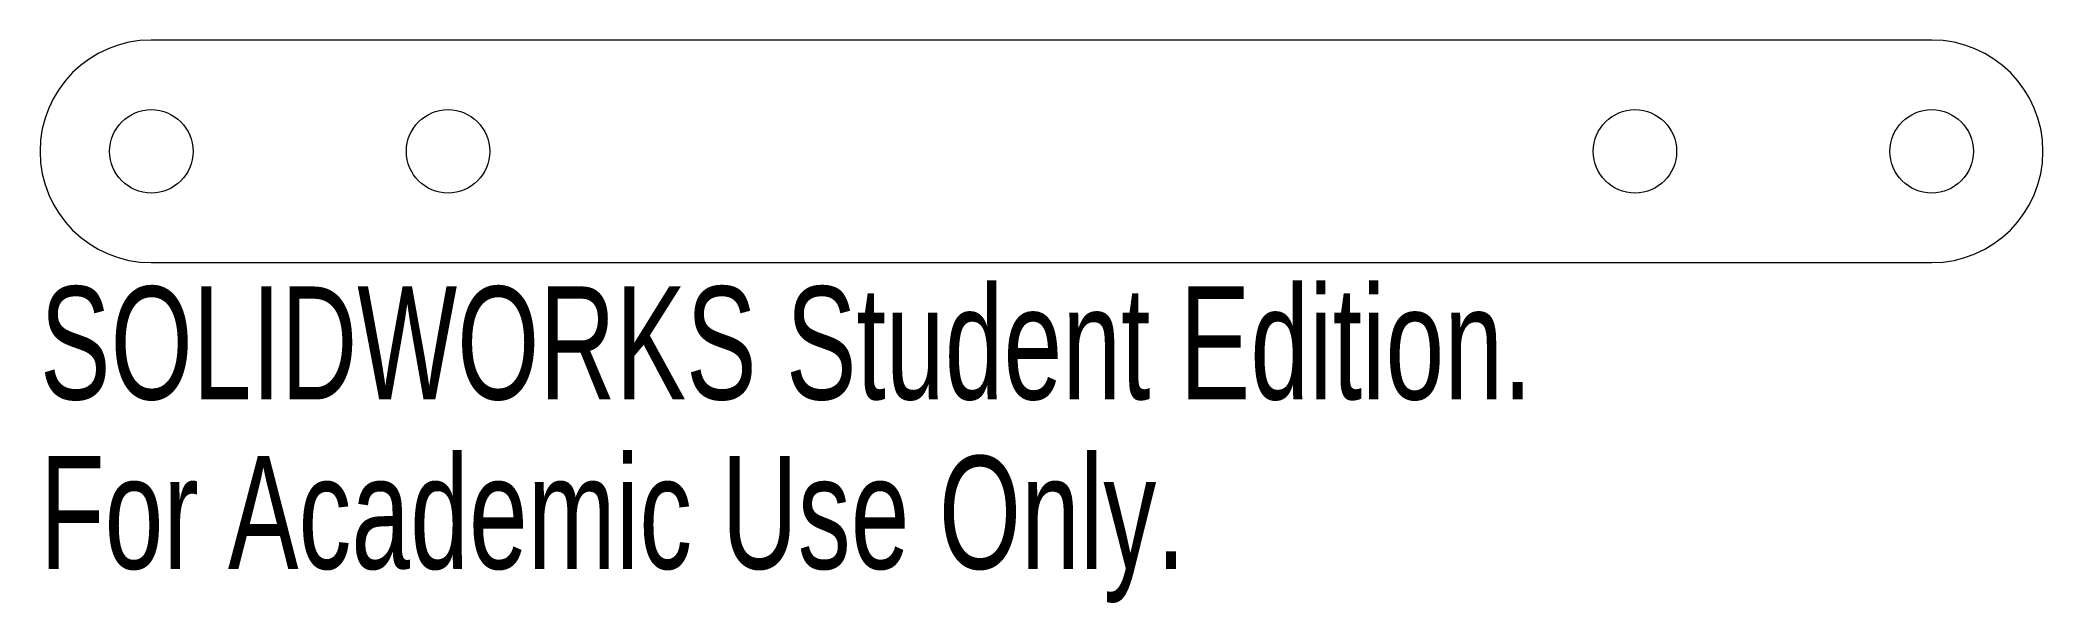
# Model space of a CAD drawing. Header units: inches. Extents: x -3.19 to 0.19, y -0.76 to 0.19.
import ezdxf

# ---------------------------------------------------------------- set-up
doc = ezdxf.new("R2010")
doc.units = ezdxf.units.IN
doc.header["$MEASUREMENT"] = 0
doc.styles.add('SLDTEXTSTYLE0', font='TXT', dxfattribs={"width": 0.7})

msp = doc.modelspace()

# ---------------------------------------------------------------- linework, layer by layer
at = {"color": 7, "linetype": 'Continuous', "lineweight": 15}
for p, q in [((0, 0.1875), (-3, 0.1875)), ((-3, -0.1875), (0, -0.1875))]:
    msp.add_line(p, q, dxfattribs=at)
for centre in [(-3, 0), (-2.5, 0), (-0.5, 0), (0, 0)]:
    msp.add_circle(centre, 0.0703, dxfattribs=at)
for centre, start, end in [((-3, 0), 90, 270), ((0, 0), 270, 90)]:
    msp.add_arc(centre, 0.1875, start, end, dxfattribs=at)

# ---------------------------------------------------------------- texts
at = {"color": 7, "linetype": 'Continuous', "char_height": 0.1903, "attachment_point": 1, "style": 'SLDTEXTSTYLE0'}
for s, insert in [('SOLIDWORKS Student Edition.', (-3.1875, -0.2276)), ('For Academic Use Only.', (-3.1875, -0.5131))]:
    msp.add_mtext(s, dxfattribs=dict(at, insert=insert))

doc.saveas('drawing.dxf')
